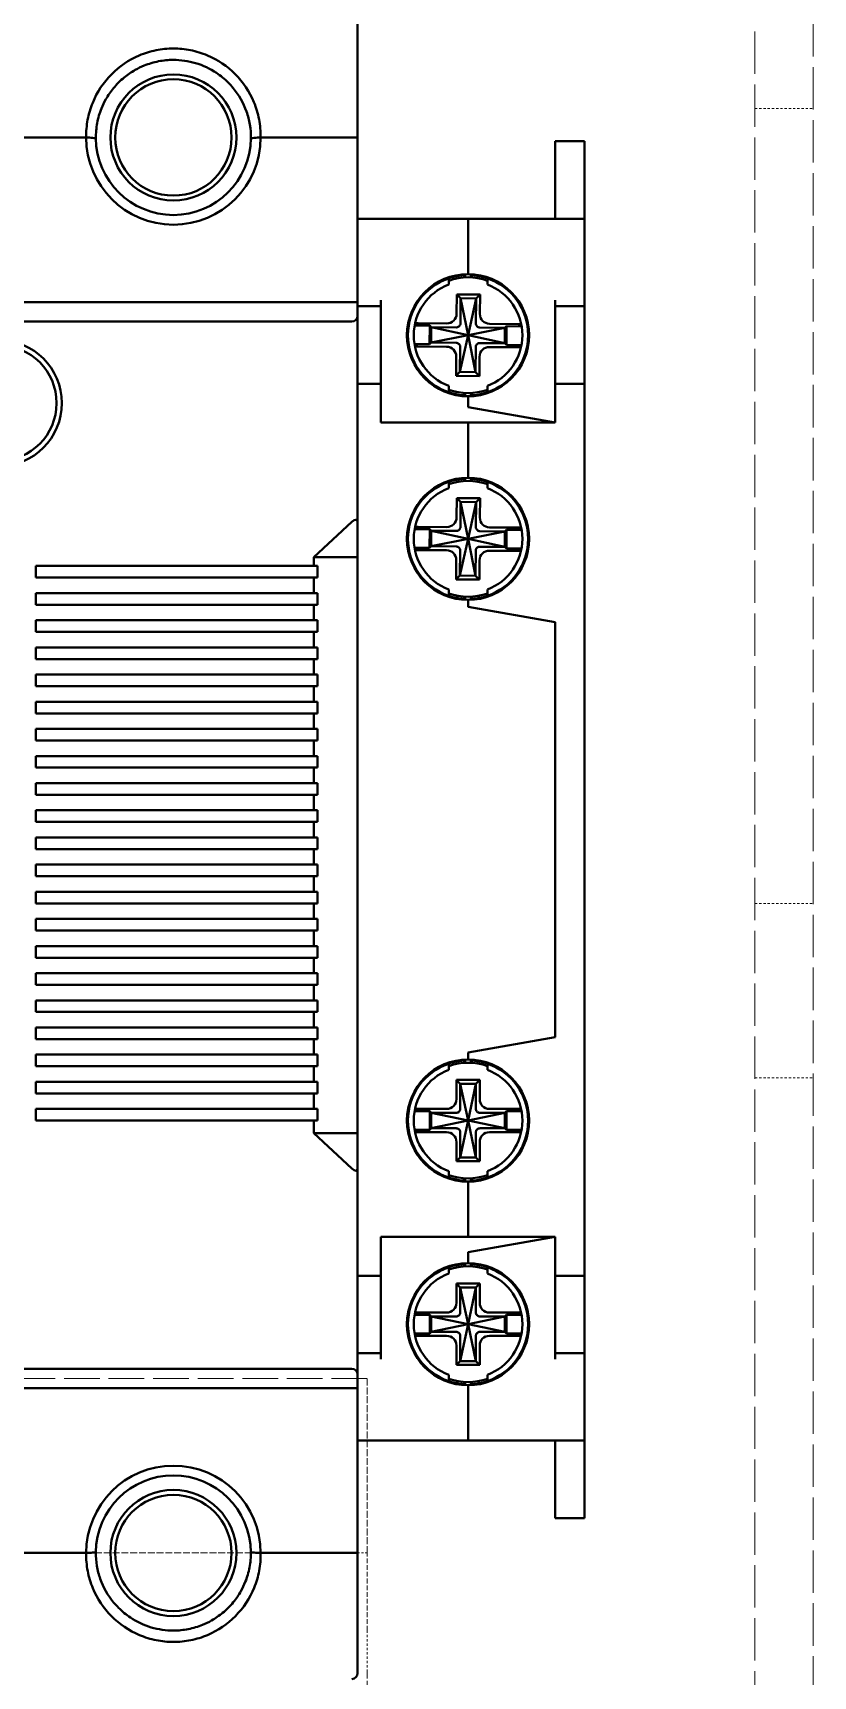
# Model space of a CAD drawing. Header units: inches. Extents: x 6934 to 18973, y 4254 to 7629.
# Drawn here: x 15775.2 to 15815.5, y 5394.5 to 5479.2 of the extents above; entities that cross this region are included whole.
import ezdxf

# ---------------------------------------------------------------- set-up
doc = ezdxf.new("R2010")
doc.units = ezdxf.units.IN
doc.header["$MEASUREMENT"] = 0
doc.linetypes.add('POWER SUPPLY CASE INLINER1$0$DASHED', pattern=[0.2067, 0.1654, -0.0413])
doc.layers.add('POWER SUPPLY CASE INLINER1$0$가려진 것(ISO)', color=2, linetype='POWER SUPPLY CASE INLINER1$0$DASHED', lineweight=18, true_color=0xffff00)
doc.layers.add('POWER SUPPLY CASE INLINER1$0$가시적인 것(ISO)', color=3, linetype='Continuous', lineweight=40, true_color=0x00ff00)

# ---------------------------------------------------------------- blocks, each defined once
blk = doc.blocks.new('POWER SUPPLY CASE INLINER1')
at = {"layer": 'POWER SUPPLY CASE INLINER1$0$가려진 것(ISO)', "ltscale": 13.215807}
blk.add_line((4007.087, 502.832), (4007.087, 1398.832), dxfattribs=at)
at = {"layer": 'POWER SUPPLY CASE INLINER1$0$가려진 것(ISO)', "ltscale": 13.194353}
blk.add_line((4004.087, 805.832), (4004.087, 1285.832), dxfattribs=at)
at = {"layer": 'POWER SUPPLY CASE INLINER1$0$가려진 것(ISO)', "ltscale": 0.714161}
for p, q in [((4004.087, 1221.332), (4007.087, 1221.332)), ((4004.087, 1180.332), (4007.087, 1180.332)), ((4004.087, 1171.332), (4007.087, 1171.332))]:
    blk.add_line(p, q, dxfattribs=at)
at = {"layer": 'POWER SUPPLY CASE INLINER1$0$가려진 것(ISO)', "ltscale": 11.127237}
blk.add_line((3984.087, 1155.832), (3928.887, 1155.832), dxfattribs=at)
at = {"layer": 'POWER SUPPLY CASE INLINER1$0$가려진 것(ISO)', "ltscale": 2.142684}
blk.add_line((3984.087, 1146.832), (3984.087, 1155.832), dxfattribs=at)
at = {"layer": 'POWER SUPPLY CASE INLINER1$0$가려진 것(ISO)', "ltscale": 2.142674}
blk.add_line((3969.587, 1146.832), (3978.587, 1146.832), dxfattribs=at)
at = {"layer": 'POWER SUPPLY CASE INLINER1$0$가려진 것(ISO)', "ltscale": 0.118944}
blk.add_line((3983.587, 1146.832), (3984.087, 1146.832), dxfattribs=at)
at = {"layer": 'POWER SUPPLY CASE INLINER1$0$가려진 것(ISO)', "ltscale": 1.495845}
blk.add_line((3984.087, 1142.832), (3984.087, 1146.832), dxfattribs=at)
at = {"layer": 'POWER SUPPLY CASE INLINER1$0$가려진 것(ISO)', "ltscale": 0.747873}
blk.add_line((3984.087, 1142.832), (3984.087, 1140.832), dxfattribs=at)
at = {"layer": 'POWER SUPPLY CASE INLINER1$0$가려진 것(ISO)', "ltscale": 2.856945}
blk.add_line((3984.087, 1140.832), (3984.087, 1128.832), dxfattribs=at)
at = {"layer": 'POWER SUPPLY CASE INLINER1$0$가시적인 것(ISO)'}
for p, q in [((3983.587, 1226.032), (3983.587, 1219.832)), ((3969.587, 1219.832), (3960.587, 1219.832)), ((3983.587, 1219.832), (3978.587, 1219.832)), ((3983.587, 1211.332), (3983.587, 1219.832)), ((3993.787, 1215.632), (3993.787, 1219.632)), ((3995.287, 1219.632), (3993.787, 1219.632)), ((3995.287, 1219.632), (3995.287, 1215.632)), ((3983.587, 1215.632), (3989.287, 1215.632)), ((3989.287, 1215.632), (3989.287, 1212.782)), ((3993.787, 1215.632), (3989.287, 1215.632)), ((3989.287, 1215.632), (3989.287, 1212.782)), ((3995.287, 1215.632), (3993.787, 1215.632)), ((3995.287, 1215.632), (3995.287, 1211.432)), ((3989.187, 1212.78), (3989.187, 1212.73)), ((3989.387, 1212.78), (3989.387, 1212.73)), ((3988.287, 1212.619), (3988.287, 1212.566)), ((3990.287, 1212.619), (3990.287, 1212.566)), ((3983.587, 1211.332), (3928.587, 1211.332)), ((3983.587, 1211.332), (3983.587, 1210.632)), ((3983.587, 1211.132), (3984.787, 1211.132)), ((3984.787, 1211.432), (3984.787, 1211.132)), ((3984.787, 1211.132), (3984.787, 1207.132)), ((3988.706, 1211.737), (3988.697, 1210.742)), ((3989.906, 1211.727), (3988.706, 1211.737)), ((3988.904, 1211.535), (3988.706, 1211.737)), ((3988.904, 1211.535), (3988.893, 1210.237)), ((3989.704, 1211.528), (3988.904, 1211.535)), ((3989.287, 1209.632), (3988.904, 1211.535)), ((3989.287, 1209.632), (3989.704, 1211.528)), ((3989.693, 1210.23), (3989.704, 1211.528)), ((3989.704, 1211.528), (3989.906, 1211.727)), ((3989.897, 1210.732), (3989.906, 1211.727)), ((3993.787, 1211.132), (3993.787, 1211.432)), ((3993.787, 1207.132), (3993.787, 1211.132)), ((3995.287, 1211.132), (3993.787, 1211.132)), ((3995.287, 1211.432), (3995.287, 1211.132)), ((3995.287, 1211.132), (3995.287, 1207.132)), ((3983.287, 1210.332), (3928.887, 1210.332)), ((3983.587, 1200.004), (3983.587, 1210.632)), ((3986.709, 1210.254), (3988.188, 1210.242)), ((3990.398, 1210.222), (3991.877, 1210.209)), ((3987.312, 1210.129), (3986.533, 1210.136)), ((3987.312, 1210.129), (3987.303, 1209.169)), ((3987.391, 1210.049), (3987.312, 1210.129)), ((3987.391, 1210.049), (3987.384, 1209.249)), ((3989.287, 1209.632), (3987.384, 1209.249)), ((3988.689, 1210.037), (3987.391, 1210.049)), ((3989.287, 1209.632), (3987.391, 1210.049)), ((3989.287, 1209.632), (3988.871, 1207.736)), ((3989.287, 1209.632), (3991.191, 1210.015)), ((3989.287, 1209.632), (3991.184, 1209.215)), ((3989.287, 1209.632), (3989.671, 1207.729)), ((3991.191, 1210.015), (3989.893, 1210.027)), ((3991.184, 1209.215), (3991.191, 1210.015)), ((3991.191, 1210.015), (3991.272, 1210.095)), ((3991.272, 1210.095), (3991.263, 1209.135)), ((3992.05, 1210.088), (3991.272, 1210.095)), ((3987.303, 1209.169), (3986.525, 1209.176)), ((3988.177, 1209.042), (3986.698, 1209.055)), ((3987.384, 1209.249), (3987.303, 1209.169)), ((3987.384, 1209.249), (3988.682, 1209.237)), ((3988.678, 1208.532), (3988.669, 1207.537)), ((3988.882, 1209.034), (3988.871, 1207.736)), ((3989.671, 1207.729), (3989.682, 1209.027)), ((3989.869, 1207.527), (3989.878, 1208.522)), ((3989.886, 1209.227), (3991.184, 1209.215)), ((3991.866, 1209.009), (3990.387, 1209.022)), ((3991.184, 1209.215), (3991.263, 1209.135)), ((3992.042, 1209.128), (3991.263, 1209.135)), ((3988.871, 1207.736), (3988.669, 1207.537)), ((3988.871, 1207.736), (3989.671, 1207.729)), ((3989.671, 1207.729), (3989.869, 1207.527)), ((3983.587, 1207.132), (3984.787, 1207.132)), ((3984.787, 1205.132), (3984.787, 1207.132)), ((3988.669, 1207.537), (3989.869, 1207.527)), ((3993.787, 1207.132), (3993.787, 1205.132)), ((3995.287, 1207.132), (3993.787, 1207.132)), ((3995.287, 1207.132), (3995.287, 1161.132)), ((3988.287, 1206.698), (3988.287, 1206.645)), ((3989.187, 1206.534), (3989.187, 1206.484)), ((3989.287, 1205.925), (3989.287, 1206.482)), ((3989.287, 1206.482), (3989.287, 1205.925)), ((3993.787, 1205.132), (3989.287, 1205.925)), ((3989.287, 1205.925), (3993.787, 1205.132)), ((3989.387, 1206.534), (3989.387, 1206.484)), ((3990.287, 1206.698), (3990.287, 1206.645)), ((3984.787, 1205.132), (3989.287, 1205.132)), ((3989.287, 1205.132), (3989.287, 1202.282)), ((3993.787, 1205.132), (3989.287, 1205.132)), ((3989.287, 1205.132), (3989.287, 1202.282)), ((3988.287, 1202.066), (3988.287, 1202.119)), ((3989.187, 1202.23), (3989.187, 1202.28)), ((3989.387, 1202.23), (3989.387, 1202.28)), ((3990.287, 1202.119), (3990.287, 1202.066)), ((3988.706, 1201.237), (3988.697, 1200.242)), ((3989.906, 1201.227), (3988.706, 1201.237)), ((3988.904, 1201.035), (3988.706, 1201.237)), ((3988.904, 1201.035), (3988.893, 1199.737)), ((3989.704, 1201.028), (3988.904, 1201.035)), ((3989.287, 1199.132), (3988.904, 1201.035)), ((3989.287, 1199.132), (3989.704, 1201.028)), ((3989.693, 1199.73), (3989.704, 1201.028)), ((3989.704, 1201.028), (3989.906, 1201.227)), ((3989.897, 1200.232), (3989.906, 1201.227)), ((3983.287, 1200.004), (3981.325, 1198.182)), ((3983.587, 1200.004), (3983.587, 1198.182)), ((3987.312, 1199.629), (3986.533, 1199.636)), ((3986.709, 1199.754), (3988.188, 1199.742)), ((3987.312, 1199.629), (3987.303, 1198.669)), ((3987.391, 1199.549), (3987.312, 1199.629)), ((3987.391, 1199.549), (3987.384, 1198.749)), ((3989.287, 1199.132), (3987.384, 1198.749)), ((3988.689, 1199.537), (3987.391, 1199.549)), ((3989.287, 1199.132), (3987.391, 1199.549)), ((3989.287, 1199.132), (3988.871, 1197.236)), ((3989.287, 1199.132), (3991.191, 1199.515)), ((3989.287, 1199.132), (3991.184, 1198.715)), ((3989.287, 1199.132), (3989.671, 1197.229)), ((3991.191, 1199.515), (3989.893, 1199.527)), ((3990.398, 1199.722), (3991.877, 1199.709)), ((3991.184, 1198.715), (3991.191, 1199.515)), ((3991.191, 1199.515), (3991.272, 1199.595)), ((3991.272, 1199.595), (3991.263, 1198.635)), ((3992.05, 1199.588), (3991.272, 1199.595)), ((3987.303, 1198.669), (3986.525, 1198.676)), ((3988.177, 1198.542), (3986.698, 1198.555)), ((3987.384, 1198.749), (3987.303, 1198.669)), ((3987.384, 1198.749), (3988.682, 1198.737)), ((3988.882, 1198.534), (3988.871, 1197.236)), ((3989.671, 1197.229), (3989.682, 1198.527)), ((3989.886, 1198.727), (3991.184, 1198.715)), ((3991.866, 1198.509), (3990.387, 1198.522)), ((3991.184, 1198.715), (3991.263, 1198.635)), ((3992.042, 1198.628), (3991.263, 1198.635)), ((3981.325, 1197.732), (3966.987, 1197.732)), ((3966.987, 1197.732), (3966.987, 1197.132)), ((3981.325, 1198.182), (3981.325, 1197.732)), ((3983.587, 1198.182), (3981.325, 1198.182)), ((3981.325, 1197.732), (3981.525, 1197.732)), ((3981.525, 1197.132), (3981.525, 1197.732)), ((3983.587, 1198.182), (3983.587, 1168.482)), ((3988.678, 1198.032), (3988.669, 1197.037)), ((3989.869, 1197.027), (3989.878, 1198.022)), ((3981.325, 1197.132), (3966.987, 1197.132)), ((3981.325, 1197.132), (3981.325, 1196.332)), ((3981.325, 1197.132), (3981.525, 1197.132)), ((3988.871, 1197.236), (3988.669, 1197.037)), ((3988.669, 1197.037), (3989.869, 1197.027)), ((3988.871, 1197.236), (3989.671, 1197.229)), ((3989.671, 1197.229), (3989.869, 1197.027)), ((3966.987, 1196.332), (3966.987, 1195.732)), ((3981.325, 1196.332), (3966.987, 1196.332)), ((3981.325, 1196.332), (3981.525, 1196.332)), ((3981.525, 1195.732), (3981.525, 1196.332)), ((3988.287, 1196.145), (3988.287, 1196.198)), ((3989.187, 1195.984), (3989.187, 1196.034)), ((3989.287, 1195.982), (3989.287, 1195.625)), ((3989.287, 1195.982), (3989.287, 1195.625)), ((3989.387, 1195.984), (3989.387, 1196.034)), ((3990.287, 1196.198), (3990.287, 1196.145)), ((3981.325, 1195.732), (3966.987, 1195.732)), ((3966.987, 1194.932), (3966.987, 1194.332)), ((3981.325, 1194.932), (3966.987, 1194.932)), ((3981.325, 1195.732), (3981.325, 1194.932)), ((3981.325, 1195.732), (3981.525, 1195.732)), ((3981.325, 1194.932), (3981.525, 1194.932)), ((3981.525, 1194.332), (3981.525, 1194.932)), ((3989.287, 1195.625), (3993.787, 1194.832)), ((3989.287, 1195.625), (3993.787, 1194.832)), ((3981.325, 1194.332), (3966.987, 1194.332)), ((3981.325, 1194.332), (3981.325, 1193.532)), ((3981.325, 1194.332), (3981.525, 1194.332)), ((3993.787, 1194.832), (3993.787, 1173.432)), ((3993.787, 1173.432), (3993.787, 1194.832)), ((3966.987, 1193.532), (3966.987, 1192.932)), ((3981.325, 1193.532), (3966.987, 1193.532)), ((3981.325, 1193.532), (3981.525, 1193.532)), ((3981.525, 1192.932), (3981.525, 1193.532)), ((3981.325, 1192.932), (3966.987, 1192.932)), ((3981.325, 1192.932), (3981.325, 1192.132)), ((3981.325, 1192.932), (3981.525, 1192.932)), ((3966.987, 1192.132), (3966.987, 1191.532)), ((3981.325, 1192.132), (3966.987, 1192.132)), ((3981.325, 1191.532), (3966.987, 1191.532)), ((3981.325, 1192.132), (3981.525, 1192.132)), ((3981.325, 1191.532), (3981.325, 1190.732)), ((3981.325, 1191.532), (3981.525, 1191.532)), ((3981.525, 1191.532), (3981.525, 1192.132)), ((3966.987, 1190.732), (3966.987, 1190.132)), ((3981.325, 1190.732), (3966.987, 1190.732)), ((3981.325, 1190.732), (3981.525, 1190.732)), ((3981.525, 1190.132), (3981.525, 1190.732)), ((3981.325, 1190.132), (3966.987, 1190.132)), ((3981.325, 1190.132), (3981.325, 1189.332)), ((3981.325, 1190.132), (3981.525, 1190.132)), ((3966.987, 1189.332), (3966.987, 1188.732)), ((3981.325, 1189.332), (3966.987, 1189.332)), ((3981.325, 1189.332), (3981.525, 1189.332)), ((3981.525, 1188.732), (3981.525, 1189.332)), ((3981.325, 1188.732), (3966.987, 1188.732)), ((3981.325, 1188.732), (3981.325, 1187.932)), ((3981.325, 1188.732), (3981.525, 1188.732)), ((3966.987, 1187.932), (3966.987, 1187.332)), ((3981.325, 1187.932), (3966.987, 1187.932)), ((3981.325, 1187.332), (3966.987, 1187.332)), ((3981.325, 1187.932), (3981.525, 1187.932)), ((3981.325, 1187.332), (3981.325, 1186.532)), ((3981.325, 1187.332), (3981.525, 1187.332)), ((3981.525, 1187.332), (3981.525, 1187.932)), ((3966.987, 1186.532), (3966.987, 1185.932)), ((3981.325, 1186.532), (3966.987, 1186.532)), ((3981.325, 1186.532), (3981.525, 1186.532)), ((3981.525, 1185.932), (3981.525, 1186.532)), ((3981.325, 1185.932), (3966.987, 1185.932)), ((3981.325, 1185.932), (3981.325, 1185.132)), ((3981.325, 1185.932), (3981.525, 1185.932)), ((3966.987, 1185.132), (3966.987, 1184.532)), ((3981.325, 1185.132), (3966.987, 1185.132)), ((3981.325, 1185.132), (3981.525, 1185.132)), ((3981.525, 1184.532), (3981.525, 1185.132)), ((3981.325, 1184.532), (3966.987, 1184.532)), ((3981.325, 1184.532), (3981.325, 1183.732)), ((3981.325, 1184.532), (3981.525, 1184.532)), ((3966.987, 1183.732), (3966.987, 1183.132)), ((3981.325, 1183.732), (3966.987, 1183.732)), ((3981.325, 1183.132), (3966.987, 1183.132)), ((3981.325, 1183.732), (3981.525, 1183.732)), ((3981.325, 1183.132), (3981.325, 1182.332)), ((3981.325, 1183.132), (3981.525, 1183.132)), ((3981.525, 1183.132), (3981.525, 1183.732)), ((3966.987, 1182.332), (3966.987, 1181.732)), ((3981.325, 1182.332), (3966.987, 1182.332)), ((3981.325, 1182.332), (3981.525, 1182.332)), ((3981.525, 1181.732), (3981.525, 1182.332)), ((3981.325, 1181.732), (3966.987, 1181.732)), ((3981.325, 1181.732), (3981.325, 1180.932)), ((3981.325, 1181.732), (3981.525, 1181.732)), ((3966.987, 1180.932), (3966.987, 1180.332)), ((3981.325, 1180.932), (3966.987, 1180.932)), ((3981.325, 1180.932), (3981.525, 1180.932)), ((3981.525, 1180.332), (3981.525, 1180.932)), ((3981.325, 1180.332), (3966.987, 1180.332)), ((3981.325, 1180.332), (3981.325, 1179.532)), ((3981.325, 1180.332), (3981.525, 1180.332)), ((3966.987, 1179.532), (3966.987, 1178.932)), ((3981.325, 1179.532), (3966.987, 1179.532)), ((3981.325, 1178.932), (3966.987, 1178.932)), ((3981.325, 1179.532), (3981.525, 1179.532)), ((3981.325, 1178.932), (3981.325, 1178.132)), ((3981.325, 1178.932), (3981.525, 1178.932)), ((3981.525, 1178.932), (3981.525, 1179.532)), ((3966.987, 1178.132), (3966.987, 1177.532)), ((3981.325, 1178.132), (3966.987, 1178.132)), ((3981.325, 1178.132), (3981.525, 1178.132)), ((3981.525, 1177.532), (3981.525, 1178.132)), ((3981.325, 1177.532), (3966.987, 1177.532)), ((3981.325, 1177.532), (3981.325, 1176.732)), ((3981.325, 1177.532), (3981.525, 1177.532)), ((3966.987, 1176.732), (3966.987, 1176.132)), ((3981.325, 1176.732), (3966.987, 1176.732)), ((3981.325, 1176.732), (3981.525, 1176.732)), ((3981.525, 1176.132), (3981.525, 1176.732)), ((3981.325, 1176.132), (3966.987, 1176.132)), ((3981.325, 1176.132), (3981.325, 1175.332)), ((3981.325, 1176.132), (3981.525, 1176.132)), ((3966.987, 1175.332), (3966.987, 1174.732)), ((3981.325, 1175.332), (3966.987, 1175.332)), ((3981.325, 1174.732), (3966.987, 1174.732)), ((3981.325, 1175.332), (3981.525, 1175.332)), ((3981.325, 1174.732), (3981.325, 1173.932)), ((3981.325, 1174.732), (3981.525, 1174.732)), ((3981.525, 1174.732), (3981.525, 1175.332)), ((3966.987, 1173.932), (3966.987, 1173.332)), ((3981.325, 1173.932), (3966.987, 1173.932)), ((3981.325, 1173.932), (3981.525, 1173.932)), ((3981.525, 1173.332), (3981.525, 1173.932)), ((3981.325, 1173.332), (3966.987, 1173.332)), ((3981.325, 1173.332), (3981.325, 1172.532)), ((3981.325, 1173.332), (3981.525, 1173.332)), ((3993.787, 1173.432), (3989.287, 1172.638)), ((3993.787, 1173.432), (3989.287, 1172.638)), ((3966.987, 1172.532), (3966.987, 1171.932)), ((3981.325, 1172.532), (3966.987, 1172.532)), ((3981.325, 1172.532), (3981.525, 1172.532)), ((3981.525, 1171.932), (3981.525, 1172.532)), ((3988.287, 1172.066), (3988.287, 1172.119)), ((3989.187, 1172.28), (3989.187, 1172.23)), ((3989.287, 1172.282), (3989.287, 1172.638)), ((3989.287, 1172.638), (3989.287, 1172.282)), ((3989.387, 1172.28), (3989.387, 1172.23)), ((3990.287, 1172.119), (3990.287, 1172.066)), ((3981.325, 1171.932), (3966.987, 1171.932)), ((3981.325, 1171.932), (3981.325, 1171.132)), ((3981.325, 1171.932), (3981.525, 1171.932)), ((3988.687, 1171.232), (3988.687, 1170.237)), ((3989.887, 1171.232), (3988.687, 1171.232)), ((3988.887, 1171.032), (3988.687, 1171.232)), ((3989.687, 1171.032), (3989.887, 1171.232)), ((3989.887, 1170.237), (3989.887, 1171.232)), ((3966.987, 1171.132), (3966.987, 1170.532)), ((3981.325, 1171.132), (3966.987, 1171.132)), ((3981.325, 1170.532), (3966.987, 1170.532)), ((3981.325, 1171.132), (3981.525, 1171.132)), ((3981.325, 1170.532), (3981.325, 1169.732)), ((3981.325, 1170.532), (3981.525, 1170.532)), ((3981.525, 1170.532), (3981.525, 1171.132)), ((3988.887, 1171.032), (3988.887, 1169.734)), ((3989.687, 1171.032), (3988.887, 1171.032)), ((3989.287, 1169.132), (3988.887, 1171.032)), ((3989.287, 1169.132), (3989.687, 1171.032)), ((3989.687, 1169.734), (3989.687, 1171.032)), ((3966.987, 1169.732), (3966.987, 1169.132)), ((3981.325, 1169.732), (3966.987, 1169.732)), ((3981.325, 1169.732), (3981.525, 1169.732)), ((3981.525, 1169.132), (3981.525, 1169.732)), ((3987.307, 1169.612), (3986.529, 1169.612)), ((3986.703, 1169.732), (3988.183, 1169.732)), ((3987.307, 1169.612), (3987.307, 1168.652)), ((3987.387, 1169.532), (3987.307, 1169.612)), ((3988.686, 1169.532), (3987.387, 1169.532)), ((3989.287, 1169.132), (3987.387, 1169.532)), ((3987.387, 1169.532), (3987.387, 1168.732)), ((3989.287, 1169.132), (3991.187, 1169.532)), ((3991.187, 1169.532), (3989.889, 1169.532)), ((3990.392, 1169.732), (3991.872, 1169.732)), ((3991.187, 1169.532), (3991.267, 1169.612)), ((3991.187, 1168.732), (3991.187, 1169.532)), ((3992.046, 1169.612), (3991.267, 1169.612)), ((3991.267, 1169.612), (3991.267, 1168.652)), ((3981.325, 1169.132), (3966.987, 1169.132)), ((3981.325, 1169.132), (3981.325, 1168.482)), ((3981.325, 1169.132), (3981.525, 1169.132)), ((3987.307, 1168.652), (3986.529, 1168.652)), ((3987.387, 1168.732), (3987.307, 1168.652)), ((3989.287, 1169.132), (3987.387, 1168.732)), ((3987.387, 1168.732), (3988.686, 1168.732)), ((3989.287, 1169.132), (3988.887, 1167.232)), ((3989.287, 1169.132), (3991.187, 1168.732)), ((3989.287, 1169.132), (3989.687, 1167.232)), ((3989.889, 1168.732), (3991.187, 1168.732)), ((3991.187, 1168.732), (3991.267, 1168.652)), ((3992.046, 1168.652), (3991.267, 1168.652)), ((3981.325, 1168.482), (3983.287, 1166.66)), ((3983.587, 1168.482), (3981.325, 1168.482)), ((3983.587, 1168.482), (3983.587, 1166.66)), ((3988.183, 1168.532), (3986.703, 1168.532)), ((3988.687, 1168.027), (3988.687, 1167.032)), ((3988.887, 1168.53), (3988.887, 1167.232)), ((3989.687, 1167.232), (3989.687, 1168.53)), ((3989.887, 1167.032), (3989.887, 1168.027)), ((3991.872, 1168.532), (3990.392, 1168.532)), ((3988.887, 1167.232), (3988.687, 1167.032)), ((3988.687, 1167.032), (3989.887, 1167.032)), ((3988.887, 1167.232), (3989.687, 1167.232)), ((3989.687, 1167.232), (3989.887, 1167.032)), ((3983.587, 1156.032), (3983.587, 1166.66)), ((3988.287, 1166.145), (3988.287, 1166.198)), ((3990.287, 1166.198), (3990.287, 1166.145)), ((3989.187, 1166.034), (3989.187, 1165.984)), ((3989.287, 1163.132), (3989.287, 1165.982)), ((3989.287, 1165.982), (3989.287, 1163.132)), ((3989.387, 1166.034), (3989.387, 1165.984)), ((3989.287, 1163.132), (3984.787, 1163.132)), ((3984.787, 1161.132), (3984.787, 1163.132)), ((3993.787, 1163.132), (3989.287, 1162.338)), ((3993.787, 1163.132), (3989.287, 1162.338)), ((3989.287, 1163.132), (3993.787, 1163.132)), ((3993.787, 1163.132), (3993.787, 1161.132)), ((3989.287, 1162.338), (3989.287, 1161.782)), ((3989.287, 1162.338), (3989.287, 1161.782)), ((3983.587, 1161.132), (3984.787, 1161.132)), ((3984.787, 1161.132), (3984.787, 1157.132)), ((3988.287, 1161.619), (3988.287, 1161.566)), ((3989.187, 1161.73), (3989.187, 1161.78)), ((3989.387, 1161.73), (3989.387, 1161.78)), ((3990.287, 1161.619), (3990.287, 1161.566)), ((3993.787, 1157.132), (3993.787, 1161.132)), ((3995.287, 1161.132), (3993.787, 1161.132)), ((3995.287, 1161.132), (3995.287, 1157.132)), ((3988.687, 1160.732), (3988.687, 1159.737)), ((3989.887, 1160.732), (3988.687, 1160.732)), ((3988.887, 1160.532), (3988.687, 1160.732)), ((3988.887, 1160.532), (3988.887, 1159.234)), ((3989.687, 1160.532), (3988.887, 1160.532)), ((3989.287, 1158.632), (3988.887, 1160.532)), ((3989.287, 1158.632), (3989.687, 1160.532)), ((3989.687, 1160.532), (3989.887, 1160.732)), ((3989.687, 1159.234), (3989.687, 1160.532)), ((3989.887, 1159.737), (3989.887, 1160.732)), ((3987.307, 1159.112), (3986.529, 1159.112)), ((3986.703, 1159.232), (3988.183, 1159.232)), ((3987.307, 1159.112), (3987.307, 1158.152)), ((3987.387, 1159.032), (3987.307, 1159.112)), ((3988.686, 1159.032), (3987.387, 1159.032)), ((3989.287, 1158.632), (3987.387, 1159.032)), ((3987.387, 1159.032), (3987.387, 1158.232)), ((3989.287, 1158.632), (3987.387, 1158.232)), ((3989.287, 1158.632), (3988.887, 1156.732)), ((3989.287, 1158.632), (3991.187, 1159.032)), ((3989.287, 1158.632), (3991.187, 1158.232)), ((3989.287, 1158.632), (3989.687, 1156.732)), ((3991.187, 1159.032), (3989.889, 1159.032)), ((3990.392, 1159.232), (3991.872, 1159.232)), ((3991.187, 1159.032), (3991.267, 1159.112)), ((3991.187, 1158.232), (3991.187, 1159.032)), ((3992.046, 1159.112), (3991.267, 1159.112)), ((3991.267, 1159.112), (3991.267, 1158.152)), ((3987.307, 1158.152), (3986.529, 1158.152)), ((3988.183, 1158.032), (3986.703, 1158.032)), ((3987.387, 1158.232), (3987.307, 1158.152)), ((3987.387, 1158.232), (3988.686, 1158.232)), ((3988.887, 1158.03), (3988.887, 1156.732)), ((3989.687, 1156.732), (3989.687, 1158.03)), ((3989.889, 1158.232), (3991.187, 1158.232)), ((3991.872, 1158.032), (3990.392, 1158.032)), ((3991.187, 1158.232), (3991.267, 1158.152)), ((3992.046, 1158.152), (3991.267, 1158.152)), ((3983.587, 1157.132), (3984.787, 1157.132)), ((3984.787, 1157.132), (3984.787, 1156.832)), ((3988.687, 1157.527), (3988.687, 1156.532)), ((3989.887, 1156.532), (3989.887, 1157.527)), ((3993.787, 1156.832), (3993.787, 1157.132)), ((3995.287, 1157.132), (3993.787, 1157.132)), ((3995.287, 1157.132), (3995.287, 1156.832)), ((3995.287, 1156.832), (3995.287, 1152.632)), ((3928.887, 1156.332), (3983.287, 1156.332)), ((3983.587, 1156.032), (3983.587, 1155.332)), ((3988.887, 1156.732), (3988.687, 1156.532)), ((3988.687, 1156.532), (3989.887, 1156.532)), ((3988.887, 1156.732), (3989.687, 1156.732)), ((3989.687, 1156.732), (3989.887, 1156.532)), ((3928.587, 1155.332), (3983.587, 1155.332)), ((3983.587, 1155.332), (3983.587, 1146.832)), ((3988.287, 1155.698), (3988.287, 1155.645)), ((3989.187, 1155.484), (3989.187, 1155.534)), ((3989.287, 1152.632), (3989.287, 1155.482)), ((3989.287, 1155.482), (3989.287, 1152.632)), ((3989.387, 1155.484), (3989.387, 1155.534)), ((3990.287, 1155.698), (3990.287, 1155.645)), ((3983.587, 1152.632), (3989.287, 1152.632)), ((3989.287, 1152.632), (3993.787, 1152.632)), ((3993.787, 1148.632), (3993.787, 1152.632)), ((3995.287, 1152.632), (3993.787, 1152.632)), ((3995.287, 1152.632), (3995.287, 1148.632)), ((3995.287, 1148.632), (3993.787, 1148.632)), ((3960.587, 1146.832), (3969.587, 1146.832)), ((3978.587, 1146.832), (3983.587, 1146.832)), ((3983.587, 1140.632), (3983.587, 1146.832))]:
    blk.add_line(p, q, dxfattribs=at)
for centre, radius in [((3974.087, 1219.832), 3.25), ((3974.087, 1219.832), 3), ((3965.087, 1206.132), 3.25), ((3965.087, 1206.132), 2.975), ((3974.087, 1146.832), 3.25), ((3974.087, 1146.832), 3)]:
    blk.add_circle(centre, radius, dxfattribs=at)
for centre, radius, start, end in [((3974.087, 1219.832), 4.5, 180, 0), ((3974.087, 1219.832), 4, 180.55738, 359.44281), ((3989.287, 1209.632), 3.15, 90, 270), ((3989.287, 1209.632), 3.1, 91.84857, 108.81906), ((3989.287, 1209.632), 3.15, 270, 90), ((3989.287, 1209.632), 3.1, 71.18094, 88.15143), ((3989.287, 1209.632), 3.1, 108.81906, 251.18094), ((3989.287, 1209.632), 2.8, 110.92483, 249.07517), ((3989.287, 1209.632), 2.986, 70.4332, 109.5668), ((3989.287, 1209.632), 3.1, 288.81906, 71.18094), ((3989.287, 1209.632), 2.8, 290.92483, 69.07517), ((3983.287, 1210.632), 0.3, 270, 0), ((3989.287, 1209.632), 2.986, 250.4332, 289.5668), ((3989.287, 1209.632), 3.1, 251.18094, 268.15143), ((3989.287, 1209.632), 3.1, 271.84857, 288.81906), ((3989.287, 1199.132), 3.15, 90, 270), ((3989.287, 1199.132), 3.1, 108.81906, 251.18094), ((3989.287, 1199.132), 2.8, 110.92483, 249.07517), ((3989.287, 1199.132), 3.1, 91.84857, 108.81906), ((3989.287, 1199.132), 2.986, 70.4332, 109.5668), ((3989.287, 1199.132), 3.15, 270, 90), ((3989.287, 1199.132), 3.1, 71.18094, 88.15143), ((3989.287, 1199.132), 3.1, 288.81906, 71.18094), ((3989.287, 1199.132), 2.8, 290.92483, 69.07517), ((3989.287, 1199.132), 2.986, 250.4332, 289.5668), ((3989.287, 1199.132), 3.1, 251.18094, 268.15143), ((3989.287, 1199.132), 3.1, 271.84857, 288.81906), ((3989.287, 1169.132), 3.15, 90, 270), ((3989.287, 1169.132), 3.1, 108.81906, 251.18094), ((3989.287, 1169.132), 3.1, 91.84857, 108.81906), ((3989.287, 1169.132), 2.986, 70.4332, 109.5668), ((3989.287, 1169.132), 3.15, 270, 90), ((3989.287, 1169.132), 3.1, 71.18094, 88.15143), ((3989.287, 1169.132), 3.1, 288.81906, 71.18094), ((3989.287, 1169.132), 2.8, 110.92483, 249.07517), ((3989.287, 1169.132), 2.8, 290.92483, 69.07517), ((3989.287, 1169.132), 2.986, 250.4332, 289.5668), ((3989.287, 1169.132), 3.1, 251.18094, 268.15143), ((3989.287, 1169.132), 3.1, 271.84857, 288.81906), ((3989.287, 1158.632), 3.15, 90, 270), ((3989.287, 1158.632), 3.1, 108.81906, 251.18094), ((3989.287, 1158.632), 2.8, 110.92483, 249.07517), ((3989.287, 1158.632), 3.1, 91.84857, 108.81906), ((3989.287, 1158.632), 2.986, 70.4332, 109.5668), ((3989.287, 1158.632), 3.15, 270, 90), ((3989.287, 1158.632), 3.1, 71.18094, 88.15143), ((3989.287, 1158.632), 3.1, 288.81906, 71.18094), ((3989.287, 1158.632), 2.8, 290.92483, 69.07517), ((3983.287, 1156.032), 0.3, 0, 90), ((3989.287, 1158.632), 2.986, 250.4332, 289.5668), ((3989.287, 1158.632), 3.1, 251.18094, 268.15143), ((3989.287, 1158.632), 3.1, 271.84857, 288.81906), ((3974.087, 1146.832), 4.5, 0, 180), ((3974.087, 1146.832), 4, 0.55738, 179.44281), ((3983.287, 1140.632), 0.3, 270, 0)]:
    blk.add_arc(centre, radius, start, end, dxfattribs=at)
for centre, major_axis, ratio, start_param, end_param in [((3988.159, 1210.78), (-0.389, 0.396), 0.939231, 2.387521, 3.895664), ((3990.436, 1210.761), (0.396, 0.389), 0.939231, 2.387521, 3.895664), ((3988.139, 1208.503), (-0.396, -0.389), 0.939231, 2.387521, 3.895664), ((3990.416, 1208.483), (0.389, -0.396), 0.939231, 2.387521, 3.895664), ((3983.287, 1199.725), (0.26, 0.38), 0.39371, 5.760766, 7.331562), ((3988.159, 1200.28), (-0.389, 0.396), 0.939231, 2.387521, 3.895664), ((3990.436, 1200.261), (0.396, 0.389), 0.939231, 2.387521, 3.895664), ((3988.139, 1198.003), (-0.396, -0.389), 0.939231, 2.387521, 3.895664), ((3990.416, 1197.983), (0.389, -0.396), 0.939231, 2.387521, 3.895664), ((3988.149, 1170.271), (-0.393, 0.393), 0.939231, 2.387521, 3.895664), ((3990.426, 1170.271), (0.393, 0.393), 0.939231, 2.387521, 3.895664), ((3988.149, 1167.993), (-0.393, -0.393), 0.939231, 2.387521, 3.895664), ((3990.426, 1167.993), (0.393, -0.393), 0.939231, 2.387521, 3.895664), ((3983.287, 1166.939), (0.26, -0.38), 0.39371, 5.234809, 6.805605), ((3988.149, 1159.771), (-0.393, 0.393), 0.939231, 2.387521, 3.895664), ((3990.426, 1159.771), (0.393, 0.393), 0.939231, 2.387521, 3.895664), ((3988.149, 1157.493), (-0.393, -0.393), 0.939231, 2.387521, 3.895664), ((3990.426, 1157.493), (0.393, -0.393), 0.939231, 2.387521, 3.895664)]:
    blk.add_ellipse(centre, major_axis=major_axis, ratio=ratio, start_param=start_param, end_param=end_param, dxfattribs=at)
for points, knots in [([(3974.087, 1224.419), (3973.786, 1224.419), (3973.485, 1224.388), (3972.895, 1224.268), (3972.606, 1224.179), (3971.789, 1223.832), (3971.302, 1223.5), (3970.474, 1222.666), (3970.147, 1222.17), (3969.807, 1221.34), (3969.72, 1221.046), (3969.608, 1220.444), (3969.582, 1220.138), (3969.588, 1219.832)], [0.0000171, 0.0000171, 0.0000171, 0.0000171, 0.0905045, 0.0905045, 0.1813819, 0.1813819, 0.3586453, 0.3586453, 0.5384374, 0.5384374, 0.6319629, 0.6319629, 0.7250417, 0.7250417, 0.7250417, 0.7250417]), ([(3974.087, 1223.832), (3973.83, 1223.832), (3973.572, 1223.807), (3973.066, 1223.708), (3972.819, 1223.634), (3972.42, 1223.472), (3972.265, 1223.397), (3971.915, 1223.199), (3971.725, 1223.068), (3971.447, 1222.84), (3971.351, 1222.752), (3971.167, 1222.569), (3971.08, 1222.472), (3970.85, 1222.192), (3970.718, 1222.001), (3970.518, 1221.647), (3970.443, 1221.489), (3970.279, 1221.084), (3970.205, 1220.831), (3970.108, 1220.316), (3970.085, 1220.055), (3970.088, 1219.793)], [-0.6388449, -0.6388449, -0.6388449, -0.6388449, -0.5615111, -0.5615111, -0.4839827, -0.4839827, -0.4321302, -0.4321302, -0.3626563, -0.3626563, -0.3233942, -0.3233942, -0.2839658, -0.2839658, -0.2134173, -0.2134173, -0.1601958, -0.1601958, -0.0800794, -0.0800794, -0.0000049, -0.0000049, -0.0000049, -0.0000049]), ([(3978.587, 1219.832), (3978.593, 1220.144), (3978.566, 1220.456), (3978.45, 1221.067), (3978.36, 1221.366), (3978.016, 1222.189), (3977.69, 1222.678), (3976.869, 1223.504), (3976.381, 1223.835), (3975.56, 1224.182), (3975.268, 1224.272), (3974.679, 1224.389), (3974.383, 1224.419), (3974.087, 1224.419)], [0.0000644, 0.0000644, 0.0000644, 0.0000644, 0.0951795, 0.0951795, 0.1899794, 0.1899794, 0.3672987, 0.3672987, 0.5442291, 0.5442291, 0.6366703, 0.6366703, 0.7264459, 0.7264459, 0.7264459, 0.7264459]), ([(3978.087, 1219.793), (3978.09, 1220.027), (3978.071, 1220.261), (3977.994, 1220.722), (3977.936, 1220.948), (3977.702, 1221.607), (3977.471, 1222.017), (3977.09, 1222.478), (3977.003, 1222.574), (3976.727, 1222.849), (3976.525, 1223.014), (3975.977, 1223.38), (3975.612, 1223.552), (3974.858, 1223.776), (3974.473, 1223.832), (3974.087, 1223.832)], [-0.6385709, -0.6385709, -0.6385709, -0.6385709, -0.567071, -0.567071, -0.4959398, -0.4959398, -0.3540676, -0.3540676, -0.3148222, -0.3148222, -0.2362686, -0.2362686, -0.1157941, -0.1157941, -0.0000163, -0.0000163, -0.0000163, -0.0000163]), ([(3970.088, 1219.793), (3970.033, 1219.798), (3969.923, 1219.808), (3969.756, 1219.825), (3969.644, 1219.828), (3969.588, 1219.832)], [0.0000107, 0.0000107, 0.0000107, 0.0000107, 0.3333333, 0.6666667, 0.9999943, 0.9999943, 0.9999943, 0.9999943]), ([(3978.587, 1219.832), (3978.531, 1219.828), (3978.419, 1219.825), (3978.252, 1219.808), (3978.142, 1219.798), (3978.087, 1219.793)], [0.0000082, 0.0000082, 0.0000082, 0.0000082, 0.3333333, 0.6666667, 0.9999891, 0.9999891, 0.9999891, 0.9999891]), ([(3986.709, 1210.254), (3986.67, 1210.255), (3986.625, 1210.254), (3986.579, 1210.253), (3986.568, 1210.252), (3986.557, 1210.252)], [-0.04536887, -0.04536887, -0.04536887, -0.04536887, -0.03388591, -0.03388591, -0.03039823, -0.03039823, -0.03039823, -0.03039823]), ([(3988.713, 1210.039), (3988.715, 1210.039), (3988.718, 1210.039), (3988.74, 1210.043), (3988.76, 1210.05), (3988.798, 1210.07), (3988.816, 1210.083), (3988.845, 1210.111), (3988.858, 1210.129), (3988.879, 1210.166), (3988.886, 1210.187), (3988.89, 1210.209), (3988.891, 1210.211), (3988.891, 1210.213)], [0.01709808, 0.01709808, 0.01709808, 0.01709808, 0.01777381, 0.01777381, 0.02384946, 0.02384946, 0.02992512, 0.02992512, 0.03600078, 0.03600078, 0.04207644, 0.04207644, 0.04275217, 0.04275217, 0.04275217, 0.04275217]), ([(3989.694, 1210.206), (3989.694, 1210.204), (3989.695, 1210.202), (3989.698, 1210.18), (3989.705, 1210.159), (3989.725, 1210.121), (3989.738, 1210.103), (3989.767, 1210.074), (3989.784, 1210.061), (3989.822, 1210.04), (3989.843, 1210.033), (3989.864, 1210.029), (3989.866, 1210.029), (3989.869, 1210.029)], [-0.22101525, -0.22101525, -0.22101525, -0.22101525, -0.22033952, -0.22033952, -0.21426387, -0.21426387, -0.20818821, -0.20818821, -0.20211255, -0.20211255, -0.19603689, -0.19603689, -0.19536116, -0.19536116, -0.19536116, -0.19536116]), ([(3992.028, 1210.204), (3992.017, 1210.205), (3992.006, 1210.206), (3991.96, 1210.208), (3991.915, 1210.209), (3991.877, 1210.209)], [-0.14993013, -0.14993013, -0.14993013, -0.14993013, -0.14644246, -0.14644246, -0.1349595, -0.1349595, -0.1349595, -0.1349595]), ([(3986.547, 1209.06), (3986.558, 1209.059), (3986.569, 1209.058), (3986.615, 1209.056), (3986.66, 1209.055), (3986.698, 1209.055)], [-0.14993013, -0.14993013, -0.14993013, -0.14993013, -0.14644246, -0.14644246, -0.1349595, -0.1349595, -0.1349595, -0.1349595]), ([(3988.881, 1209.058), (3988.881, 1209.06), (3988.88, 1209.062), (3988.877, 1209.084), (3988.87, 1209.105), (3988.85, 1209.143), (3988.837, 1209.161), (3988.808, 1209.189), (3988.791, 1209.203), (3988.753, 1209.224), (3988.732, 1209.231), (3988.711, 1209.235), (3988.708, 1209.235), (3988.706, 1209.235)], [-0.22101525, -0.22101525, -0.22101525, -0.22101525, -0.22033952, -0.22033952, -0.21426387, -0.21426387, -0.20818821, -0.20818821, -0.20211255, -0.20211255, -0.19603689, -0.19603689, -0.19536116, -0.19536116, -0.19536116, -0.19536116]), ([(3989.862, 1209.225), (3989.859, 1209.225), (3989.857, 1209.225), (3989.835, 1209.221), (3989.815, 1209.214), (3989.777, 1209.194), (3989.759, 1209.181), (3989.73, 1209.153), (3989.717, 1209.135), (3989.696, 1209.097), (3989.689, 1209.077), (3989.685, 1209.055), (3989.684, 1209.053), (3989.684, 1209.051)], [0.01709808, 0.01709808, 0.01709808, 0.01709808, 0.01777381, 0.01777381, 0.02384946, 0.02384946, 0.02992512, 0.02992512, 0.03600078, 0.03600078, 0.04207644, 0.04207644, 0.04275217, 0.04275217, 0.04275217, 0.04275217]), ([(3991.866, 1209.009), (3991.904, 1209.009), (3991.95, 1209.01), (3991.996, 1209.011), (3992.007, 1209.011), (3992.018, 1209.012)], [-0.04536887, -0.04536887, -0.04536887, -0.04536887, -0.03388591, -0.03388591, -0.03039823, -0.03039823, -0.03039823, -0.03039823]), ([(3986.709, 1199.754), (3986.67, 1199.755), (3986.625, 1199.754), (3986.579, 1199.753), (3986.568, 1199.752), (3986.557, 1199.752)], [-0.04536887, -0.04536887, -0.04536887, -0.04536887, -0.03388591, -0.03388591, -0.03039823, -0.03039823, -0.03039823, -0.03039823]), ([(3988.713, 1199.539), (3988.715, 1199.539), (3988.718, 1199.539), (3988.74, 1199.543), (3988.76, 1199.55), (3988.798, 1199.57), (3988.816, 1199.583), (3988.845, 1199.611), (3988.858, 1199.629), (3988.879, 1199.666), (3988.886, 1199.687), (3988.89, 1199.709), (3988.891, 1199.711), (3988.891, 1199.713)], [0.01709808, 0.01709808, 0.01709808, 0.01709808, 0.01777381, 0.01777381, 0.02384946, 0.02384946, 0.02992512, 0.02992512, 0.03600078, 0.03600078, 0.04207644, 0.04207644, 0.04275217, 0.04275217, 0.04275217, 0.04275217]), ([(3989.694, 1199.706), (3989.694, 1199.704), (3989.695, 1199.702), (3989.698, 1199.68), (3989.705, 1199.659), (3989.725, 1199.621), (3989.738, 1199.603), (3989.767, 1199.574), (3989.784, 1199.561), (3989.822, 1199.54), (3989.843, 1199.533), (3989.864, 1199.529), (3989.866, 1199.529), (3989.869, 1199.529)], [-0.22101525, -0.22101525, -0.22101525, -0.22101525, -0.22033952, -0.22033952, -0.21426387, -0.21426387, -0.20818821, -0.20818821, -0.20211255, -0.20211255, -0.19603689, -0.19603689, -0.19536116, -0.19536116, -0.19536116, -0.19536116]), ([(3992.028, 1199.704), (3992.017, 1199.705), (3992.006, 1199.706), (3991.96, 1199.708), (3991.915, 1199.709), (3991.877, 1199.709)], [-0.14993013, -0.14993013, -0.14993013, -0.14993013, -0.14644246, -0.14644246, -0.1349595, -0.1349595, -0.1349595, -0.1349595]), ([(3986.547, 1198.56), (3986.558, 1198.559), (3986.569, 1198.558), (3986.615, 1198.556), (3986.66, 1198.555), (3986.698, 1198.555)], [-0.14993013, -0.14993013, -0.14993013, -0.14993013, -0.14644246, -0.14644246, -0.1349595, -0.1349595, -0.1349595, -0.1349595]), ([(3988.881, 1198.558), (3988.881, 1198.56), (3988.88, 1198.562), (3988.877, 1198.584), (3988.87, 1198.605), (3988.85, 1198.643), (3988.837, 1198.661), (3988.808, 1198.689), (3988.791, 1198.703), (3988.753, 1198.724), (3988.732, 1198.731), (3988.711, 1198.735), (3988.708, 1198.735), (3988.706, 1198.735)], [-0.22101525, -0.22101525, -0.22101525, -0.22101525, -0.22033952, -0.22033952, -0.21426387, -0.21426387, -0.20818821, -0.20818821, -0.20211255, -0.20211255, -0.19603689, -0.19603689, -0.19536116, -0.19536116, -0.19536116, -0.19536116]), ([(3989.862, 1198.725), (3989.859, 1198.725), (3989.857, 1198.725), (3989.835, 1198.721), (3989.815, 1198.714), (3989.777, 1198.694), (3989.759, 1198.681), (3989.73, 1198.653), (3989.717, 1198.635), (3989.696, 1198.597), (3989.689, 1198.577), (3989.685, 1198.555), (3989.684, 1198.553), (3989.684, 1198.551)], [0.01709808, 0.01709808, 0.01709808, 0.01709808, 0.01777381, 0.01777381, 0.02384946, 0.02384946, 0.02992512, 0.02992512, 0.03600078, 0.03600078, 0.04207644, 0.04207644, 0.04275217, 0.04275217, 0.04275217, 0.04275217]), ([(3991.866, 1198.509), (3991.904, 1198.509), (3991.95, 1198.51), (3991.996, 1198.511), (3992.007, 1198.511), (3992.018, 1198.512)], [-0.04536887, -0.04536887, -0.04536887, -0.04536887, -0.03388591, -0.03388591, -0.03039823, -0.03039823, -0.03039823, -0.03039823]), ([(3986.703, 1169.732), (3986.665, 1169.732), (3986.62, 1169.731), (3986.574, 1169.729), (3986.563, 1169.729), (3986.552, 1169.728)], [-0.04536887, -0.04536887, -0.04536887, -0.04536887, -0.03388591, -0.03388591, -0.03039823, -0.03039823, -0.03039823, -0.03039823]), ([(3988.71, 1169.534), (3988.712, 1169.534), (3988.714, 1169.534), (3988.736, 1169.538), (3988.757, 1169.545), (3988.795, 1169.565), (3988.812, 1169.579), (3988.841, 1169.607), (3988.854, 1169.625), (3988.874, 1169.663), (3988.881, 1169.683), (3988.885, 1169.705), (3988.886, 1169.707), (3988.886, 1169.71)], [0.01709808, 0.01709808, 0.01709808, 0.01709808, 0.01777381, 0.01777381, 0.02384946, 0.02384946, 0.02992512, 0.02992512, 0.03600078, 0.03600078, 0.04207644, 0.04207644, 0.04275217, 0.04275217, 0.04275217, 0.04275217]), ([(3989.689, 1169.71), (3989.689, 1169.707), (3989.69, 1169.705), (3989.694, 1169.683), (3989.701, 1169.663), (3989.721, 1169.625), (3989.734, 1169.607), (3989.763, 1169.579), (3989.78, 1169.565), (3989.818, 1169.545), (3989.839, 1169.538), (3989.861, 1169.534), (3989.863, 1169.534), (3989.865, 1169.534)], [-0.22101525, -0.22101525, -0.22101525, -0.22101525, -0.22033952, -0.22033952, -0.21426387, -0.21426387, -0.20818821, -0.20818821, -0.20211255, -0.20211255, -0.19603689, -0.19603689, -0.19536116, -0.19536116, -0.19536116, -0.19536116]), ([(3992.023, 1169.728), (3992.012, 1169.729), (3992.001, 1169.729), (3991.955, 1169.731), (3991.91, 1169.732), (3991.872, 1169.732)], [-0.14993013, -0.14993013, -0.14993013, -0.14993013, -0.14644246, -0.14644246, -0.1349595, -0.1349595, -0.1349595, -0.1349595]), ([(3988.886, 1168.554), (3988.886, 1168.556), (3988.885, 1168.559), (3988.881, 1168.58), (3988.874, 1168.601), (3988.854, 1168.639), (3988.841, 1168.657), (3988.812, 1168.685), (3988.795, 1168.699), (3988.757, 1168.719), (3988.736, 1168.726), (3988.714, 1168.73), (3988.712, 1168.73), (3988.71, 1168.73)], [-0.22101525, -0.22101525, -0.22101525, -0.22101525, -0.22033952, -0.22033952, -0.21426387, -0.21426387, -0.20818821, -0.20818821, -0.20211255, -0.20211255, -0.19603689, -0.19603689, -0.19536116, -0.19536116, -0.19536116, -0.19536116]), ([(3989.865, 1168.73), (3989.863, 1168.73), (3989.861, 1168.73), (3989.839, 1168.726), (3989.818, 1168.719), (3989.78, 1168.699), (3989.763, 1168.685), (3989.734, 1168.657), (3989.721, 1168.639), (3989.701, 1168.601), (3989.694, 1168.58), (3989.69, 1168.559), (3989.689, 1168.556), (3989.689, 1168.554)], [0.01709808, 0.01709808, 0.01709808, 0.01709808, 0.01777381, 0.01777381, 0.02384946, 0.02384946, 0.02992512, 0.02992512, 0.03600078, 0.03600078, 0.04207644, 0.04207644, 0.04275217, 0.04275217, 0.04275217, 0.04275217]), ([(3986.552, 1168.536), (3986.563, 1168.535), (3986.574, 1168.535), (3986.62, 1168.533), (3986.665, 1168.532), (3986.703, 1168.532)], [-0.14993013, -0.14993013, -0.14993013, -0.14993013, -0.14644246, -0.14644246, -0.1349595, -0.1349595, -0.1349595, -0.1349595]), ([(3991.872, 1168.532), (3991.91, 1168.532), (3991.955, 1168.533), (3992.001, 1168.535), (3992.012, 1168.535), (3992.023, 1168.536)], [-0.04536887, -0.04536887, -0.04536887, -0.04536887, -0.03388591, -0.03388591, -0.03039823, -0.03039823, -0.03039823, -0.03039823]), ([(3986.703, 1159.232), (3986.665, 1159.232), (3986.62, 1159.231), (3986.574, 1159.229), (3986.563, 1159.229), (3986.552, 1159.228)], [-0.04536887, -0.04536887, -0.04536887, -0.04536887, -0.03388591, -0.03388591, -0.03039823, -0.03039823, -0.03039823, -0.03039823]), ([(3988.71, 1159.034), (3988.712, 1159.034), (3988.714, 1159.034), (3988.736, 1159.038), (3988.757, 1159.045), (3988.795, 1159.065), (3988.812, 1159.079), (3988.841, 1159.107), (3988.854, 1159.125), (3988.874, 1159.163), (3988.881, 1159.183), (3988.885, 1159.205), (3988.886, 1159.207), (3988.886, 1159.21)], [0.01709808, 0.01709808, 0.01709808, 0.01709808, 0.01777381, 0.01777381, 0.02384946, 0.02384946, 0.02992512, 0.02992512, 0.03600078, 0.03600078, 0.04207644, 0.04207644, 0.04275217, 0.04275217, 0.04275217, 0.04275217]), ([(3989.689, 1159.21), (3989.689, 1159.207), (3989.69, 1159.205), (3989.694, 1159.183), (3989.701, 1159.163), (3989.721, 1159.125), (3989.734, 1159.107), (3989.763, 1159.079), (3989.78, 1159.065), (3989.818, 1159.045), (3989.839, 1159.038), (3989.861, 1159.034), (3989.863, 1159.034), (3989.865, 1159.034)], [-0.22101525, -0.22101525, -0.22101525, -0.22101525, -0.22033952, -0.22033952, -0.21426387, -0.21426387, -0.20818821, -0.20818821, -0.20211255, -0.20211255, -0.19603689, -0.19603689, -0.19536116, -0.19536116, -0.19536116, -0.19536116]), ([(3992.023, 1159.228), (3992.012, 1159.229), (3992.001, 1159.229), (3991.955, 1159.231), (3991.91, 1159.232), (3991.872, 1159.232)], [-0.14993013, -0.14993013, -0.14993013, -0.14993013, -0.14644246, -0.14644246, -0.1349595, -0.1349595, -0.1349595, -0.1349595]), ([(3986.552, 1158.036), (3986.563, 1158.035), (3986.574, 1158.035), (3986.62, 1158.033), (3986.665, 1158.032), (3986.703, 1158.032)], [-0.14993013, -0.14993013, -0.14993013, -0.14993013, -0.14644246, -0.14644246, -0.1349595, -0.1349595, -0.1349595, -0.1349595]), ([(3988.886, 1158.054), (3988.886, 1158.056), (3988.885, 1158.059), (3988.881, 1158.08), (3988.874, 1158.101), (3988.854, 1158.139), (3988.841, 1158.157), (3988.812, 1158.185), (3988.795, 1158.199), (3988.757, 1158.219), (3988.736, 1158.226), (3988.714, 1158.23), (3988.712, 1158.23), (3988.71, 1158.23)], [-0.22101525, -0.22101525, -0.22101525, -0.22101525, -0.22033952, -0.22033952, -0.21426387, -0.21426387, -0.20818821, -0.20818821, -0.20211255, -0.20211255, -0.19603689, -0.19603689, -0.19536116, -0.19536116, -0.19536116, -0.19536116]), ([(3989.865, 1158.23), (3989.863, 1158.23), (3989.861, 1158.23), (3989.839, 1158.226), (3989.818, 1158.219), (3989.78, 1158.199), (3989.763, 1158.185), (3989.734, 1158.157), (3989.721, 1158.139), (3989.701, 1158.101), (3989.694, 1158.08), (3989.69, 1158.059), (3989.689, 1158.056), (3989.689, 1158.054)], [0.01709808, 0.01709808, 0.01709808, 0.01709808, 0.01777381, 0.01777381, 0.02384946, 0.02384946, 0.02992512, 0.02992512, 0.03600078, 0.03600078, 0.04207644, 0.04207644, 0.04275217, 0.04275217, 0.04275217, 0.04275217]), ([(3991.872, 1158.032), (3991.91, 1158.032), (3991.955, 1158.033), (3992.001, 1158.035), (3992.012, 1158.035), (3992.023, 1158.036)], [-0.04536887, -0.04536887, -0.04536887, -0.04536887, -0.03388591, -0.03388591, -0.03039823, -0.03039823, -0.03039823, -0.03039823]), ([(3969.588, 1146.832), (3969.582, 1146.52), (3969.609, 1146.208), (3969.725, 1145.597), (3969.815, 1145.298), (3970.159, 1144.475), (3970.485, 1143.986), (3971.306, 1143.16), (3971.794, 1142.829), (3972.615, 1142.482), (3972.907, 1142.392), (3973.496, 1142.274), (3973.792, 1142.245), (3974.087, 1142.245)], [0.0000644, 0.0000644, 0.0000644, 0.0000644, 0.0951795, 0.0951795, 0.1899794, 0.1899794, 0.3672987, 0.3672987, 0.5442291, 0.5442291, 0.6366703, 0.6366703, 0.7264459, 0.7264459, 0.7264459, 0.7264459]), ([(3969.588, 1146.832), (3969.644, 1146.836), (3969.756, 1146.839), (3969.923, 1146.856), (3970.033, 1146.866), (3970.088, 1146.871)], [0.0000082, 0.0000082, 0.0000082, 0.0000082, 0.3333333, 0.6666667, 0.9999891, 0.9999891, 0.9999891, 0.9999891]), ([(3970.088, 1146.871), (3970.085, 1146.637), (3970.104, 1146.403), (3970.181, 1145.942), (3970.239, 1145.715), (3970.473, 1145.057), (3970.704, 1144.647), (3971.085, 1144.186), (3971.172, 1144.09), (3971.448, 1143.815), (3971.65, 1143.65), (3972.198, 1143.284), (3972.563, 1143.112), (3973.317, 1142.888), (3973.702, 1142.832), (3974.087, 1142.832)], [-0.63857, -0.63857, -0.63857, -0.63857, -0.5670702, -0.5670702, -0.4959389, -0.4959389, -0.3540667, -0.3540667, -0.3148214, -0.3148214, -0.2362678, -0.2362678, -0.1157937, -0.1157937, -0.0000154, -0.0000154, -0.0000154, -0.0000154]), ([(3974.087, 1142.832), (3974.345, 1142.832), (3974.602, 1142.857), (3975.109, 1142.956), (3975.356, 1143.03), (3975.755, 1143.192), (3975.91, 1143.267), (3976.26, 1143.465), (3976.45, 1143.596), (3976.728, 1143.824), (3976.824, 1143.911), (3977.008, 1144.095), (3977.095, 1144.192), (3977.325, 1144.471), (3977.457, 1144.663), (3977.656, 1145.017), (3977.732, 1145.175), (3977.896, 1145.58), (3977.969, 1145.833), (3978.067, 1146.348), (3978.09, 1146.609), (3978.087, 1146.871)], [-0.6388449, -0.6388449, -0.6388449, -0.6388449, -0.5615121, -0.5615121, -0.4839833, -0.4839833, -0.4321306, -0.4321306, -0.3626563, -0.3626563, -0.3233942, -0.3233942, -0.2839658, -0.2839658, -0.2134173, -0.2134173, -0.1601958, -0.1601958, -0.0800794, -0.0800794, -0.0000049, -0.0000049, -0.0000049, -0.0000049]), ([(3974.087, 1142.245), (3974.389, 1142.245), (3974.69, 1142.275), (3975.28, 1142.396), (3975.569, 1142.485), (3976.386, 1142.832), (3976.873, 1143.163), (3977.701, 1143.998), (3978.028, 1144.494), (3978.368, 1145.324), (3978.455, 1145.618), (3978.567, 1146.22), (3978.593, 1146.526), (3978.587, 1146.832)], [0.0000171, 0.0000171, 0.0000171, 0.0000171, 0.0905045, 0.0905045, 0.1813819, 0.1813819, 0.3586453, 0.3586453, 0.5384374, 0.5384374, 0.6319629, 0.6319629, 0.7250417, 0.7250417, 0.7250417, 0.7250417]), ([(3978.087, 1146.871), (3978.142, 1146.866), (3978.252, 1146.856), (3978.419, 1146.839), (3978.531, 1146.836), (3978.587, 1146.832)], [0.0000107, 0.0000107, 0.0000107, 0.0000107, 0.3333333, 0.6666667, 0.9999943, 0.9999943, 0.9999943, 0.9999943])]:
    blk.add_open_spline(points, degree=3, knots=knots, dxfattribs=at)
for points in [[(3988.287, 1212.566), (3988.287, 1212.53), (3988.287, 1212.459), (3988.287, 1212.353), (3988.287, 1212.282), (3988.287, 1212.247)], [(3990.287, 1212.247), (3990.287, 1212.282), (3990.287, 1212.353), (3990.287, 1212.459), (3990.287, 1212.53), (3990.287, 1212.566)], [(3988.891, 1210.213), (3988.892, 1210.221), (3988.893, 1210.229), (3988.893, 1210.237)], [(3989.694, 1210.206), (3989.693, 1210.214), (3989.693, 1210.222), (3989.693, 1210.23)], [(3988.713, 1210.039), (3988.705, 1210.038), (3988.697, 1210.037), (3988.689, 1210.037)], [(3989.869, 1210.029), (3989.877, 1210.027), (3989.885, 1210.027), (3989.893, 1210.027)], [(3988.706, 1209.235), (3988.698, 1209.237), (3988.69, 1209.237), (3988.682, 1209.237)], [(3988.881, 1209.058), (3988.882, 1209.05), (3988.882, 1209.042), (3988.882, 1209.034)], [(3989.684, 1209.051), (3989.683, 1209.043), (3989.682, 1209.035), (3989.682, 1209.027)], [(3989.862, 1209.225), (3989.87, 1209.226), (3989.878, 1209.227), (3989.886, 1209.227)], [(3988.287, 1207.017), (3988.287, 1206.982), (3988.287, 1206.911), (3988.287, 1206.805), (3988.287, 1206.733), (3988.287, 1206.698)], [(3990.287, 1206.698), (3990.287, 1206.733), (3990.287, 1206.805), (3990.287, 1206.911), (3990.287, 1206.982), (3990.287, 1207.017)], [(3988.287, 1202.066), (3988.287, 1202.03), (3988.287, 1201.959), (3988.287, 1201.853), (3988.287, 1201.782), (3988.287, 1201.747)], [(3990.287, 1201.747), (3990.287, 1201.782), (3990.287, 1201.853), (3990.287, 1201.959), (3990.287, 1202.03), (3990.287, 1202.066)], [(3988.713, 1199.539), (3988.705, 1199.538), (3988.697, 1199.537), (3988.689, 1199.537)], [(3988.891, 1199.713), (3988.892, 1199.721), (3988.893, 1199.729), (3988.893, 1199.737)], [(3989.694, 1199.706), (3989.693, 1199.714), (3989.693, 1199.722), (3989.693, 1199.73)], [(3989.869, 1199.529), (3989.877, 1199.527), (3989.885, 1199.527), (3989.893, 1199.527)], [(3988.706, 1198.735), (3988.698, 1198.737), (3988.69, 1198.737), (3988.682, 1198.737)], [(3988.881, 1198.558), (3988.882, 1198.55), (3988.882, 1198.542), (3988.882, 1198.534)], [(3989.684, 1198.551), (3989.683, 1198.543), (3989.682, 1198.535), (3989.682, 1198.527)], [(3989.862, 1198.725), (3989.87, 1198.726), (3989.878, 1198.727), (3989.886, 1198.727)], [(3988.287, 1196.517), (3988.287, 1196.482), (3988.287, 1196.411), (3988.287, 1196.305), (3988.287, 1196.233), (3988.287, 1196.198)], [(3990.287, 1196.198), (3990.287, 1196.233), (3990.287, 1196.305), (3990.287, 1196.411), (3990.287, 1196.482), (3990.287, 1196.517)], [(3988.287, 1171.747), (3988.287, 1171.782), (3988.287, 1171.853), (3988.287, 1171.959), (3988.287, 1172.03), (3988.287, 1172.066)], [(3990.287, 1172.066), (3990.287, 1172.03), (3990.287, 1171.959), (3990.287, 1171.853), (3990.287, 1171.782), (3990.287, 1171.747)], [(3988.71, 1169.534), (3988.702, 1169.532), (3988.694, 1169.532), (3988.686, 1169.532)], [(3988.886, 1169.71), (3988.887, 1169.718), (3988.887, 1169.726), (3988.887, 1169.734)], [(3989.689, 1169.71), (3989.688, 1169.718), (3989.687, 1169.726), (3989.687, 1169.734)], [(3989.865, 1169.534), (3989.873, 1169.532), (3989.881, 1169.532), (3989.889, 1169.532)], [(3988.71, 1168.73), (3988.702, 1168.731), (3988.694, 1168.732), (3988.686, 1168.732)], [(3989.865, 1168.73), (3989.873, 1168.731), (3989.881, 1168.732), (3989.889, 1168.732)], [(3988.886, 1168.554), (3988.887, 1168.546), (3988.887, 1168.538), (3988.887, 1168.53)], [(3989.689, 1168.554), (3989.688, 1168.546), (3989.687, 1168.538), (3989.687, 1168.53)], [(3988.287, 1166.198), (3988.287, 1166.233), (3988.287, 1166.305), (3988.287, 1166.411), (3988.287, 1166.482), (3988.287, 1166.517)], [(3990.287, 1166.517), (3990.287, 1166.482), (3990.287, 1166.411), (3990.287, 1166.305), (3990.287, 1166.233), (3990.287, 1166.198)], [(3988.287, 1161.247), (3988.287, 1161.282), (3988.287, 1161.353), (3988.287, 1161.459), (3988.287, 1161.53), (3988.287, 1161.566)], [(3990.287, 1161.566), (3990.287, 1161.53), (3990.287, 1161.459), (3990.287, 1161.353), (3990.287, 1161.282), (3990.287, 1161.247)], [(3988.71, 1159.034), (3988.702, 1159.032), (3988.694, 1159.032), (3988.686, 1159.032)], [(3988.886, 1159.21), (3988.887, 1159.218), (3988.887, 1159.226), (3988.887, 1159.234)], [(3989.689, 1159.21), (3989.688, 1159.218), (3989.687, 1159.226), (3989.687, 1159.234)], [(3989.865, 1159.034), (3989.873, 1159.032), (3989.881, 1159.032), (3989.889, 1159.032)], [(3988.71, 1158.23), (3988.702, 1158.231), (3988.694, 1158.232), (3988.686, 1158.232)], [(3988.886, 1158.054), (3988.887, 1158.046), (3988.887, 1158.038), (3988.887, 1158.03)], [(3989.689, 1158.054), (3989.688, 1158.046), (3989.687, 1158.038), (3989.687, 1158.03)], [(3989.865, 1158.23), (3989.873, 1158.231), (3989.881, 1158.232), (3989.889, 1158.232)], [(3988.287, 1155.698), (3988.287, 1155.733), (3988.287, 1155.805), (3988.287, 1155.911), (3988.287, 1155.982), (3988.287, 1156.017)], [(3990.287, 1156.017), (3990.287, 1155.982), (3990.287, 1155.911), (3990.287, 1155.805), (3990.287, 1155.733), (3990.287, 1155.698)]]:
    blk.add_open_spline(points, degree=3, dxfattribs=at)

msp = doc.modelspace()

# ---------------------------------------------------------------- block references
msp.add_blockref('POWER SUPPLY CASE INLINER1', (11808.399, 4254.001))

doc.saveas('drawing.dxf')
